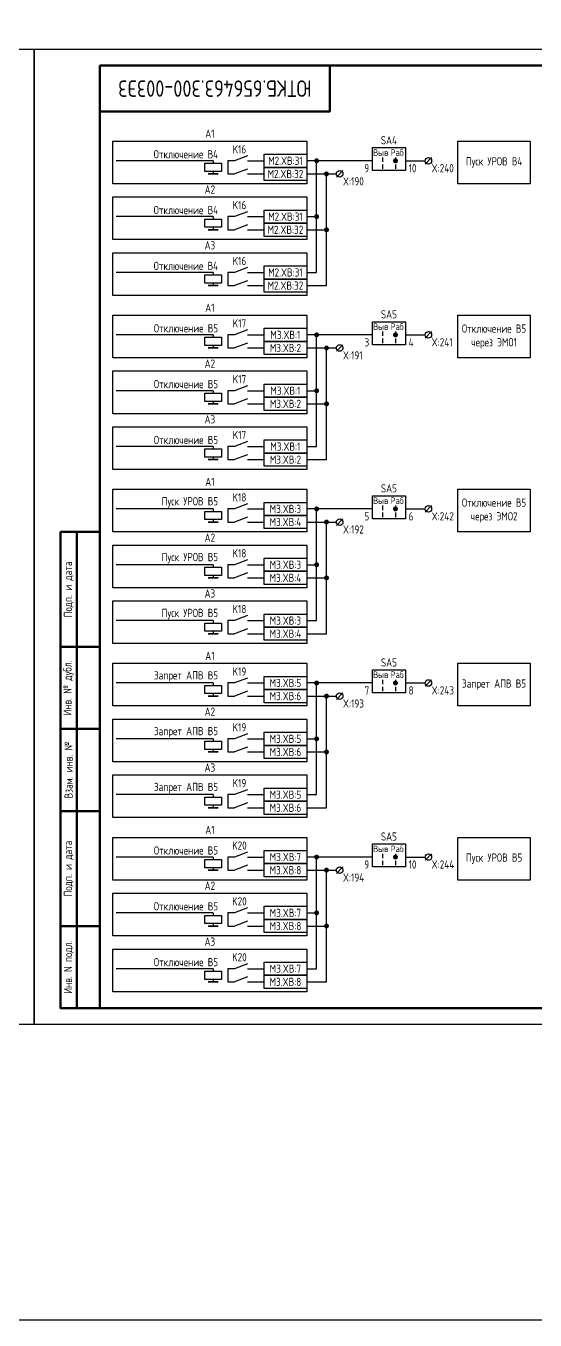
# Model space of a CAD drawing. Header units: millimetres. Extents: x -997 to 6341, y -90 to 618.
# Drawn here: x 3357.5 to 3512.5, y -90 to 304.1 of the extents above; entities that cross this region are included whole.
import ezdxf

# ---------------------------------------------------------------- set-up
doc = ezdxf.new("R2010")
doc.units = ezdxf.units.MM
doc.styles.add('Gost_type_A', font='GOST_A.TTF')

# ---------------------------------------------------------------- blocks, each defined once
blk = doc.blocks.new('Штамп угловой верхний')
at = {"lineweight": 50}
blk.add_lwpolyline([(0, 0), (70, 0), (70, -14), (0, -14)], close=True, dxfattribs=at)
blk = doc.blocks.new('Формат_А3')
blk.add_lwpolyline([(-420, 297), (0, 297), (0, 0), (-420, 0)], close=True)
at = {"lineweight": 50}
blk.add_lwpolyline([(-400, 292), (-5, 292), (-5, 5), (-400, 5)], close=True, dxfattribs=at)
blk = doc.blocks.new('POINT')
at = {"const_width": 0.75}
blk.add_lwpolyline([(-0.375, 0, 1), (0.375, 0, 1)], format="xyb", close=True, dxfattribs=at)
blk = doc.blocks.new('Переключатель_положение')
for p, q in [((2, 1), (2, -0.34)), ((2, -1.14), (2, -2.49))]:
    blk.add_line(p, q)
blk = doc.blocks.new('Штамп левый нижний')
at = {"lineweight": 50}
for points in [[(-12, 145), (-7, 145), (-7, 110), (-12, 110)], [(-7, 145), (0, 145), (0, 110), (-7, 110)], [(-12, 110), (-7, 110), (-7, 85), (-12, 85)], [(-7, 110), (0, 110), (0, 85), (-7, 85)], [(-12, 85), (-7, 85), (-7, 60), (-12, 60)], [(-7, 85), (0, 85), (0, 60), (-7, 60)], [(-12, 60), (-7, 60), (-7, 25), (-12, 25)], [(-7, 60), (0, 60), (0, 25), (-7, 25)], [(-12, 25), (-7, 25), (-7, 0), (-12, 0)], [(-7, 25), (0, 25), (0, 0), (-7, 0)]]:
    blk.add_lwpolyline(points, close=True, dxfattribs=at)
at = {"char_height": 2.5, "attachment_point": 5, "rotation": 90, "style": 'Gost_type_A'}
for s, insert, width in [('Подп. и дата', (-9.5, 127.5), 35), ('Инв. № дубл.', (-9.5, 97.5), 25), ('Взам. инв. №', (-9.5, 72.5), 25), ('Подп. и дата', (-9.5, 42.5), 35), ('Инв. N подл.', (-9.5, 12.5), 25)]:
    blk.add_mtext(s, dxfattribs=dict(at, insert=insert, width=width))

msp = doc.modelspace()

# ---------------------------------------------------------------- linework, layer by layer
at = {"ltscale": 4.32}
for p, q in [((3425, 264.5), (3421, 263)), ((3425, 260.5), (3421, 259)), ((3425, 247.5), (3421, 246)), ((3425, 243.5), (3421, 242)), ((3425, 230.5), (3421, 229)), ((3425, 226.5), (3421, 225)), ((3425, 211.5), (3421, 210)), ((3425, 207.5), (3421, 206)), ((3425, 194.5), (3421, 193)), ((3425, 190.5), (3421, 189)), ((3425, 177.5), (3421, 176)), ((3425, 173.5), (3421, 172)), ((3425, 158.5), (3421, 157)), ((3425, 154.5), (3421, 153)), ((3425, 141.5), (3421, 140)), ((3425, 137.5), (3421, 136)), ((3425, 124.5), (3421, 123)), ((3425, 120.5), (3421, 119)), ((3425, 105.5), (3421, 104)), ((3425, 101.5), (3421, 100)), ((3425, 88.5), (3421, 87)), ((3425, 84.5), (3421, 83)), ((3425, 71.5), (3421, 70)), ((3425, 67.5), (3421, 66)), ((3425, 52.5), (3421, 51)), ((3425, 48.5), (3421, 47)), ((3425, 35.5), (3421, 34)), ((3425, 31.5), (3421, 30)), ((3425, 18.5), (3421, 17)), ((3425, 14.5), (3421, 13))]:
    msp.add_line(p, q, dxfattribs=at)
for p, q in [((3414.5, 263), (3385, 263)), ((3414.5, 263), (3414.5, 262.25)), ((3463, 263), (3443, 263)), ((3446, 229), (3446, 263)), ((3481.01, 264), (3479.01, 262)), ((3414.5, 259.75), (3414.5, 259)), ((3443, 259), (3452, 259)), ((3449, 225), (3449, 259)), ((3454.01, 260), (3452.01, 258)), ((3414.5, 246), (3385, 246)), ((3414.5, 246), (3414.5, 245.25)), ((3443, 246), (3446, 246)), ((3414.5, 242.75), (3414.5, 242)), ((3443, 242), (3449, 242)), ((3414.5, 229), (3385, 229)), ((3414.5, 229), (3414.5, 228.25)), ((3443, 229), (3446, 229)), ((3414.5, 225.75), (3414.5, 225)), ((3443, 225), (3449, 225)), ((3414.5, 210), (3385, 210)), ((3414.5, 210), (3414.5, 209.25)), ((3463, 210), (3443, 210)), ((3446, 176), (3446, 210)), ((3481.01, 211), (3479.01, 209)), ((3414.5, 206.75), (3414.5, 206)), ((3443, 206), (3452, 206)), ((3449, 172), (3449, 206)), ((3454.01, 207), (3452.01, 205)), ((3414.5, 193), (3385, 193)), ((3414.5, 193), (3414.5, 192.25)), ((3414.5, 189.75), (3414.5, 189)), ((3443, 193), (3446, 193)), ((3443, 189), (3449, 189)), ((3414.5, 176), (3385, 176)), ((3414.5, 176), (3414.5, 175.25)), ((3443, 176), (3446, 176)), ((3414.5, 172.75), (3414.5, 172)), ((3443, 172), (3449, 172)), ((3481.01, 158), (3479.01, 156)), ((3414.5, 157), (3385, 157)), ((3414.5, 157), (3414.5, 156.25)), ((3414.5, 153.75), (3414.5, 153)), ((3463, 157), (3443, 157)), ((3446, 123), (3446, 157)), ((3454.01, 154), (3452.01, 152)), ((3443, 153), (3452, 153)), ((3449, 119), (3449, 153)), ((3414.5, 140), (3385, 140)), ((3414.5, 140), (3414.5, 139.25)), ((3443, 140), (3446, 140)), ((3414.5, 136.75), (3414.5, 136)), ((3443, 136), (3449, 136)), ((3414.5, 123), (3385, 123)), ((3414.5, 123), (3414.5, 122.25)), ((3443, 123), (3446, 123)), ((3414.5, 119.75), (3414.5, 119)), ((3443, 119), (3449, 119)), ((3414.5, 104), (3385, 104)), ((3414.5, 104), (3414.5, 103.25)), ((3463, 104), (3443, 104)), ((3446, 70), (3446, 104)), ((3481.01, 105), (3479.01, 103)), ((3414.5, 100.75), (3414.5, 100)), ((3443, 100), (3452, 100)), ((3449, 66), (3449, 100)), ((3454.01, 101), (3452.01, 99)), ((3414.5, 87), (3385, 87)), ((3414.5, 87), (3414.5, 86.25)), ((3443, 87), (3446, 87)), ((3414.5, 83.75), (3414.5, 83)), ((3443, 83), (3449, 83)), ((3414.5, 70), (3385, 70)), ((3414.5, 70), (3414.5, 69.25)), ((3443, 70), (3446, 70)), ((3414.5, 66.75), (3414.5, 66)), ((3443, 66), (3449, 66)), ((3481.01, 52), (3479.01, 50)), ((3414.5, 51), (3385, 51)), ((3414.5, 51), (3414.5, 50.25)), ((3414.5, 47.75), (3414.5, 47)), ((3463, 51), (3443, 51)), ((3446, 17), (3446, 51)), ((3454.01, 48), (3452.01, 46)), ((3443, 47), (3452, 47)), ((3449, 13), (3449, 47)), ((3414.5, 34), (3385, 34)), ((3414.5, 34), (3414.5, 33.25)), ((3443, 34), (3446, 34)), ((3414.5, 30.75), (3414.5, 30)), ((3443, 30), (3449, 30)), ((3414.5, 17), (3385, 17)), ((3414.5, 17), (3414.5, 16.25)), ((3443, 17), (3446, 17)), ((3414.5, 13.75), (3414.5, 13)), ((3443, 13), (3449, 13))]:
    msp.add_line(p, q)
at = {"ltscale": 1.08}
for p, q in [((3421, 263), (3419, 263)), ((3419, 263), (3419, 259)), ((3425, 263), (3430, 263)), ((3419, 259), (3421, 259)), ((3425, 259), (3430, 259)), ((3421, 246), (3419, 246)), ((3419, 246), (3419, 242)), ((3425, 246), (3430, 246)), ((3419, 242), (3421, 242)), ((3425, 242), (3430, 242)), ((3421, 229), (3419, 229)), ((3419, 229), (3419, 225)), ((3425, 229), (3430, 229)), ((3419, 225), (3421, 225)), ((3425, 225), (3430, 225)), ((3421, 210), (3419, 210)), ((3419, 210), (3419, 206)), ((3425, 210), (3430, 210)), ((3419, 206), (3421, 206)), ((3425, 206), (3430, 206)), ((3421, 193), (3419, 193)), ((3419, 193), (3419, 189)), ((3425, 193), (3430, 193)), ((3419, 189), (3421, 189)), ((3425, 189), (3430, 189)), ((3421, 176), (3419, 176)), ((3419, 176), (3419, 172)), ((3425, 176), (3430, 176)), ((3419, 172), (3421, 172)), ((3425, 172), (3430, 172)), ((3421, 157), (3419, 157)), ((3419, 157), (3419, 153)), ((3425, 157), (3430, 157)), ((3419, 153), (3421, 153)), ((3425, 153), (3430, 153)), ((3421, 140), (3419, 140)), ((3419, 140), (3419, 136)), ((3425, 140), (3430, 140)), ((3419, 136), (3421, 136)), ((3425, 136), (3430, 136)), ((3421, 123), (3419, 123)), ((3419, 123), (3419, 119)), ((3425, 123), (3430, 123)), ((3419, 119), (3421, 119)), ((3425, 119), (3430, 119)), ((3421, 104), (3419, 104)), ((3419, 104), (3419, 100)), ((3425, 104), (3430, 104)), ((3419, 100), (3421, 100)), ((3425, 100), (3430, 100)), ((3421, 87), (3419, 87)), ((3419, 87), (3419, 83)), ((3425, 87), (3430, 87)), ((3419, 83), (3421, 83)), ((3425, 83), (3430, 83)), ((3421, 70), (3419, 70)), ((3419, 70), (3419, 66)), ((3425, 70), (3430, 70)), ((3419, 66), (3421, 66)), ((3425, 66), (3430, 66)), ((3421, 51), (3419, 51)), ((3419, 51), (3419, 47)), ((3425, 51), (3430, 51)), ((3419, 47), (3421, 47)), ((3425, 47), (3430, 47)), ((3421, 34), (3419, 34)), ((3419, 34), (3419, 30)), ((3425, 34), (3430, 34)), ((3419, 30), (3421, 30)), ((3425, 30), (3430, 30)), ((3421, 17), (3419, 17)), ((3419, 17), (3419, 13)), ((3425, 17), (3430, 17)), ((3419, 13), (3421, 13)), ((3425, 13), (3430, 13))]:
    msp.add_line(p, q, dxfattribs=at)
at = {"ltscale": 4}
for p, q in [((3473, 263), (3479.01, 263)), ((3473, 210), (3479.01, 210)), ((3473, 157), (3479.01, 157)), ((3473, 104), (3479.01, 104)), ((3473, 51), (3479.01, 51))]:
    msp.add_line(p, q, dxfattribs=at)
for points in [[(-997, 618), (6340.99, 618), (6340.99, -90), (-997, -90)], [(3384, 269), (3443, 269), (3443, 256), (3384, 256)], [(3489, 269), (3511, 269), (3511, 256), (3489, 256)], [(3430, 265), (3443, 265), (3443, 261), (3430, 261)], [(3463, 267), (3473, 267), (3473, 260), (3463, 260)], [(3417, 262.25), (3417, 259.75), (3412, 259.75), (3412, 262.25)], [(3430, 261), (3443, 261), (3443, 257), (3430, 257)], [(3416, 259), (3413, 259)], [(3384, 252), (3443, 252), (3443, 239), (3384, 239)], [(3417, 245.25), (3417, 242.75), (3412, 242.75), (3412, 245.25)], [(3430, 248), (3443, 248), (3443, 244), (3430, 244)], [(3416, 242), (3413, 242)], [(3430, 244), (3443, 244), (3443, 240), (3430, 240)], [(3384, 235), (3443, 235), (3443, 222), (3384, 222)], [(3430, 231), (3443, 231), (3443, 227), (3430, 227)], [(3417, 228.25), (3417, 225.75), (3412, 225.75), (3412, 228.25)], [(3416, 225), (3413, 225)], [(3430, 227), (3443, 227), (3443, 223), (3430, 223)], [(3384, 216), (3443, 216), (3443, 203), (3384, 203)], [(3463, 214), (3473, 214), (3473, 207), (3463, 207)], [(3489, 216), (3511, 216), (3511, 203), (3489, 203)], [(3417, 209.25), (3417, 206.75), (3412, 206.75), (3412, 209.25)], [(3430, 212), (3443, 212), (3443, 208), (3430, 208)], [(3416, 206), (3413, 206)], [(3430, 208), (3443, 208), (3443, 204), (3430, 204)], [(3384, 199), (3443, 199), (3443, 186), (3384, 186)], [(3430, 195), (3443, 195), (3443, 191), (3430, 191)], [(3417, 192.25), (3417, 189.75), (3412, 189.75), (3412, 192.25)], [(3430, 191), (3443, 191), (3443, 187), (3430, 187)], [(3416, 189), (3413, 189)], [(3384, 182), (3443, 182), (3443, 169), (3384, 169)], [(3430, 178), (3443, 178), (3443, 174), (3430, 174)], [(3417, 175.25), (3417, 172.75), (3412, 172.75), (3412, 175.25)], [(3430, 174), (3443, 174), (3443, 170), (3430, 170)], [(3416, 172), (3413, 172)], [(3384, 163), (3443, 163), (3443, 150), (3384, 150)], [(3489, 163), (3511, 163), (3511, 150), (3489, 150)], [(3430, 159), (3443, 159), (3443, 155), (3430, 155)], [(3463, 161), (3473, 161), (3473, 154), (3463, 154)], [(3417, 156.25), (3417, 153.75), (3412, 153.75), (3412, 156.25)], [(3430, 155), (3443, 155), (3443, 151), (3430, 151)], [(3416, 153), (3413, 153)], [(3384, 146), (3443, 146), (3443, 133), (3384, 133)], [(3430, 142), (3443, 142), (3443, 138), (3430, 138)], [(3417, 139.25), (3417, 136.75), (3412, 136.75), (3412, 139.25)], [(3430, 138), (3443, 138), (3443, 134), (3430, 134)], [(3416, 136), (3413, 136)], [(3384, 129), (3443, 129), (3443, 116), (3384, 116)], [(3417, 122.25), (3417, 119.75), (3412, 119.75), (3412, 122.25)], [(3430, 125), (3443, 125), (3443, 121), (3430, 121)], [(3416, 119), (3413, 119)], [(3430, 121), (3443, 121), (3443, 117), (3430, 117)], [(3384, 110), (3443, 110), (3443, 97), (3384, 97)], [(3463, 108), (3473, 108), (3473, 101), (3463, 101)], [(3489, 110), (3511, 110), (3511, 97), (3489, 97)], [(3417, 103.25), (3417, 100.75), (3412, 100.75), (3412, 103.25)], [(3430, 106), (3443, 106), (3443, 102), (3430, 102)], [(3416, 100), (3413, 100)], [(3430, 102), (3443, 102), (3443, 98), (3430, 98)], [(3384, 93), (3443, 93), (3443, 80), (3384, 80)], [(3430, 89), (3443, 89), (3443, 85), (3430, 85)], [(3417, 86.25), (3417, 83.75), (3412, 83.75), (3412, 86.25)], [(3416, 83), (3413, 83)], [(3430, 85), (3443, 85), (3443, 81), (3430, 81)], [(3384, 76), (3443, 76), (3443, 63), (3384, 63)], [(3430, 72), (3443, 72), (3443, 68), (3430, 68)], [(3417, 69.25), (3417, 66.75), (3412, 66.75), (3412, 69.25)], [(3430, 68), (3443, 68), (3443, 64), (3430, 64)], [(3416, 66), (3413, 66)], [(3384, 57), (3443, 57), (3443, 44), (3384, 44)], [(3489, 57), (3511, 57), (3511, 44), (3489, 44)], [(3430, 53), (3443, 53), (3443, 49), (3430, 49)], [(3463, 55), (3473, 55), (3473, 48), (3463, 48)], [(3417, 50.25), (3417, 47.75), (3412, 47.75), (3412, 50.25)], [(3430, 49), (3443, 49), (3443, 45), (3430, 45)], [(3416, 47), (3413, 47)], [(3384, 40), (3443, 40), (3443, 27), (3384, 27)], [(3430, 36), (3443, 36), (3443, 32), (3430, 32)], [(3417, 33.25), (3417, 30.75), (3412, 30.75), (3412, 33.25)], [(3430, 32), (3443, 32), (3443, 28), (3430, 28)], [(3416, 30), (3413, 30)], [(3384, 23), (3443, 23), (3443, 10), (3384, 10)], [(3417, 16.25), (3417, 13.75), (3412, 13.75), (3412, 16.25)], [(3430, 19), (3443, 19), (3443, 15), (3430, 15)], [(3416, 13), (3413, 13)], [(3430, 15), (3443, 15), (3443, 11), (3430, 11)]]:
    msp.add_lwpolyline(points, close=True)
for centre in [(3480.01, 263), (3453.01, 259), (3480.01, 210), (3453.01, 206), (3480.01, 157), (3453.01, 153), (3480.01, 104), (3453.01, 100), (3480.01, 51), (3453.01, 47)]:
    msp.add_circle(centre, 1)

# ---------------------------------------------------------------- block references
for name, p in [('Формат_А3', (3360, 0)), ('Формат_А3', (3780, 0)), ('Штамп угловой верхний', (3380, 292)), ('POINT', (3446, 263)), ('Переключатель_положение', (3464, 263)), ('POINT', (3470, 263)), ('Переключатель_положение', (3468, 263)), ('POINT', (3449, 259)), ('POINT', (3446, 246)), ('POINT', (3449, 242)), ('POINT', (3446, 210)), ('Переключатель_положение', (3464, 210)), ('POINT', (3470, 210)), ('Переключатель_положение', (3468, 210)), ('POINT', (3449, 206)), ('POINT', (3446, 193)), ('POINT', (3449, 189)), ('POINT', (3446, 157)), ('Переключатель_положение', (3464, 157)), ('POINT', (3470, 157)), ('Переключатель_положение', (3468, 157)), ('POINT', (3449, 153)), ('Штамп левый нижний', (3380, 5)), ('POINT', (3446, 140)), ('POINT', (3449, 136)), ('POINT', (3446, 104)), ('Переключатель_положение', (3464, 104)), ('POINT', (3470, 104)), ('Переключатель_положение', (3468, 104)), ('POINT', (3449, 100)), ('POINT', (3446, 87)), ('POINT', (3449, 83)), ('POINT', (3446, 51)), ('Переключатель_положение', (3464, 51)), ('POINT', (3470, 51)), ('Переключатель_положение', (3468, 51)), ('POINT', (3449, 47)), ('POINT', (3446, 34)), ('POINT', (3449, 30))]:
    msp.add_blockref(name, p)

# ---------------------------------------------------------------- texts
at = {"insert": (3415, 285), "char_height": 5, "width": 70, "attachment_point": 5, "rotation": 180, "style": 'Gost_type_A'}
msp.add_mtext('ЮТКБ.656463.300-003Э3', dxfattribs=at)
at = {"char_height": 2.5, "line_spacing_factor": 0.9, "style": 'Gost_type_A'}
for s, insert, width, attachment_point in [('A1', (3413.5, 270), 59, 8), ('X:240', (3481.01, 262), 8, 1), ('X:190', (3454.01, 258), 8, 1), ('A2', (3413.5, 253), 59, 8), ('A3', (3413.5, 236), 59, 8), ('A1', (3413.5, 217), 59, 8), ('X:241', (3481.01, 209), 8, 1), ('X:191', (3454.01, 205), 8, 1), ('A2', (3413.5, 200), 59, 8), ('A3', (3413.5, 183), 59, 8), ('A1', (3413.5, 164), 59, 8), ('X:242', (3481.01, 156), 8, 1), ('X:192', (3454.01, 152), 8, 1), ('A2', (3413.5, 147), 59, 8), ('A3', (3413.5, 130), 59, 8), ('A1', (3413.5, 111), 59, 8), ('X:243', (3481.01, 103), 8, 1), ('X:193', (3454.01, 99), 8, 1), ('A2', (3413.5, 94), 59, 8), ('A3', (3413.5, 77), 59, 8), ('A1', (3413.5, 58), 59, 8), ('X:244', (3481.01, 50), 8, 1), ('A2', (3413.5, 41), 59, 8), ('X:194', (3454.01, 46), 8, 1), ('A3', (3413.5, 24), 59, 8)]:
    msp.add_mtext(s, dxfattribs=dict(at, insert=insert, width=width, attachment_point=attachment_point))
at = {"style": 'Gost_type_A'}
for s, insert, char_height, width, attachment_point in [('SA4', (3468, 268), 2.5, 10, 8), ('Отключение В4', (3416, 265), 2.5, 31.0015, 6), ('K16', (3422.5, 266.5), 2.5, 5, 5), ('M2.XВ:31', (3436.5, 263), 2.5, 13, 5), ('Выв', (3465.5, 265.5), 2, 5, 5), ('Раб', (3470.5, 265.5), 2, 5, 5), ('Пуск УРОВ В4', (3500, 262.5), 2.5, 21.9988, 5), ('M2.XВ:32', (3436.5, 259), 2.5, 13, 5), ('9', (3462, 261.98), 2.5, 5, 3), ('10', (3474, 261.98), 2.5, 5, 1), ('Отключение В4', (3416, 248), 2.5, 31.0015, 6), ('K16', (3422.5, 249.5), 2.5, 5, 5), ('M2.XВ:31', (3436.5, 246), 2.5, 13, 5), ('M2.XВ:32', (3436.5, 242), 2.5, 13, 5), ('K16', (3422.5, 232.5), 2.5, 5, 5), ('Отключение В4', (3416, 231), 2.5, 31.0015, 6), ('M2.XВ:31', (3436.5, 229), 2.5, 13, 5), ('M2.XВ:32', (3436.5, 225), 2.5, 13, 5), ('SA5', (3468, 215), 2.5, 10, 8), ('Отключение В5', (3416, 212), 2.5, 31.0015, 6), ('K17', (3422.5, 213.5), 2.5, 5, 5), ('Выв', (3465.5, 212.5), 2, 5, 5), ('Раб', (3470.5, 212.5), 2, 5, 5), ('Отключение В5\\Pчерез ЭМО1', (3500, 209.5), 2.5, 21.9988, 5), ('M3.XВ:1', (3436.5, 210), 2.5, 13, 5), ('3', (3462, 208.98), 2.5, 5, 3), ('4', (3474, 208.98), 2.5, 5, 1), ('M3.XВ:2', (3436.5, 206), 2.5, 13, 5), ('K17', (3422.5, 196.5), 2.5, 5, 5), ('Отключение В5', (3416, 195), 2.5, 31.0015, 6), ('M3.XВ:1', (3436.5, 193), 2.5, 13, 5), ('M3.XВ:2', (3436.5, 189), 2.5, 13, 5), ('Отключение В5', (3416, 178), 2.5, 31.0015, 6), ('K17', (3422.5, 179.5), 2.5, 5, 5), ('M3.XВ:1', (3436.5, 176), 2.5, 13, 5), ('M3.XВ:2', (3436.5, 172), 2.5, 13, 5), ('K18', (3422.5, 160.5), 2.5, 5, 5), ('SA5', (3468, 162), 2.5, 10, 8), ('Пуск УРОВ В5', (3416, 159), 2.5, 31.0015, 6), ('M3.XВ:3', (3436.5, 157), 2.5, 13, 5), ('Выв', (3465.5, 159.5), 2, 5, 5), ('Раб', (3470.5, 159.5), 2, 5, 5), ('Отключение В5\\Pчерез ЭМО2', (3500, 156.5), 2.5, 21.9988, 5), ('M3.XВ:4', (3436.5, 153), 2.5, 13, 5), ('5', (3462, 155.98), 2.5, 5, 3), ('6', (3474, 155.98), 2.5, 5, 1), ('Пуск УРОВ В5', (3416, 142), 2.5, 31.0015, 6), ('K18', (3422.5, 143.5), 2.5, 5, 5), ('M3.XВ:3', (3436.5, 140), 2.5, 13, 5), ('M3.XВ:4', (3436.5, 136), 2.5, 13, 5), ('Пуск УРОВ В5', (3416, 125), 2.5, 31.0015, 6), ('K18', (3422.5, 126.5), 2.5, 5, 5), ('M3.XВ:3', (3436.5, 123), 2.5, 13, 5), ('M3.XВ:4', (3436.5, 119), 2.5, 13, 5), ('SA5', (3468, 109), 2.5, 10, 8), (' Запрет АПВ В5', (3416, 106), 2.5, 31.0015, 6), ('K19', (3422.5, 107.5), 2.5, 5, 5), ('Выв', (3465.5, 106.5), 2, 5, 5), ('Раб', (3470.5, 106.5), 2, 5, 5), ('M3.XВ:5', (3436.5, 104), 2.5, 13, 5), ('7', (3462, 102.98), 2.5, 5, 3), ('8', (3474, 102.98), 2.5, 5, 1), ('Запрет АПВ В5', (3500, 103.5), 2.5, 21.9988, 5), ('M3.XВ:6', (3436.5, 100), 2.5, 13, 5), ('K19', (3422.5, 90.5), 2.5, 5, 5), (' Запрет АПВ В5', (3416, 89), 2.5, 31.0015, 6), ('M3.XВ:5', (3436.5, 87), 2.5, 13, 5), ('M3.XВ:6', (3436.5, 83), 2.5, 13, 5), (' Запрет АПВ В5', (3416, 72), 2.5, 31.0015, 6), ('K19', (3422.5, 73.5), 2.5, 5, 5), ('M3.XВ:5', (3436.5, 70), 2.5, 13, 5), ('M3.XВ:6', (3436.5, 66), 2.5, 13, 5), ('K20', (3422.5, 54.5), 2.5, 5, 5), ('SA5', (3468, 56), 2.5, 10, 8), ('Отключение В5', (3416, 53), 2.5, 31.0015, 6), ('M3.XВ:7', (3436.5, 51), 2.5, 13, 5), ('Выв', (3465.5, 53.5), 2, 5, 5), ('Раб', (3470.5, 53.5), 2, 5, 5), ('Пуск УРОВ В5', (3500, 50.5), 2.5, 21.9988, 5), ('M3.XВ:8', (3436.5, 47), 2.5, 13, 5), ('9', (3462, 49.98), 2.5, 5, 3), ('10', (3474, 49.98), 2.5, 5, 1), ('Отключение В5', (3416, 36), 2.5, 31.0015, 6), ('K20', (3422.5, 37.5), 2.5, 5, 5), ('M3.XВ:7', (3436.5, 34), 2.5, 13, 5), ('M3.XВ:8', (3436.5, 30), 2.5, 13, 5), ('Отключение В5', (3416, 19), 2.5, 31.0015, 6), ('K20', (3422.5, 20.5), 2.5, 5, 5), ('M3.XВ:7', (3436.5, 17), 2.5, 13, 5), ('M3.XВ:8', (3436.5, 13), 2.5, 13, 5)]:
    msp.add_mtext(s, dxfattribs=dict(at, insert=insert, char_height=char_height, width=width, attachment_point=attachment_point))

doc.saveas('drawing.dxf')
